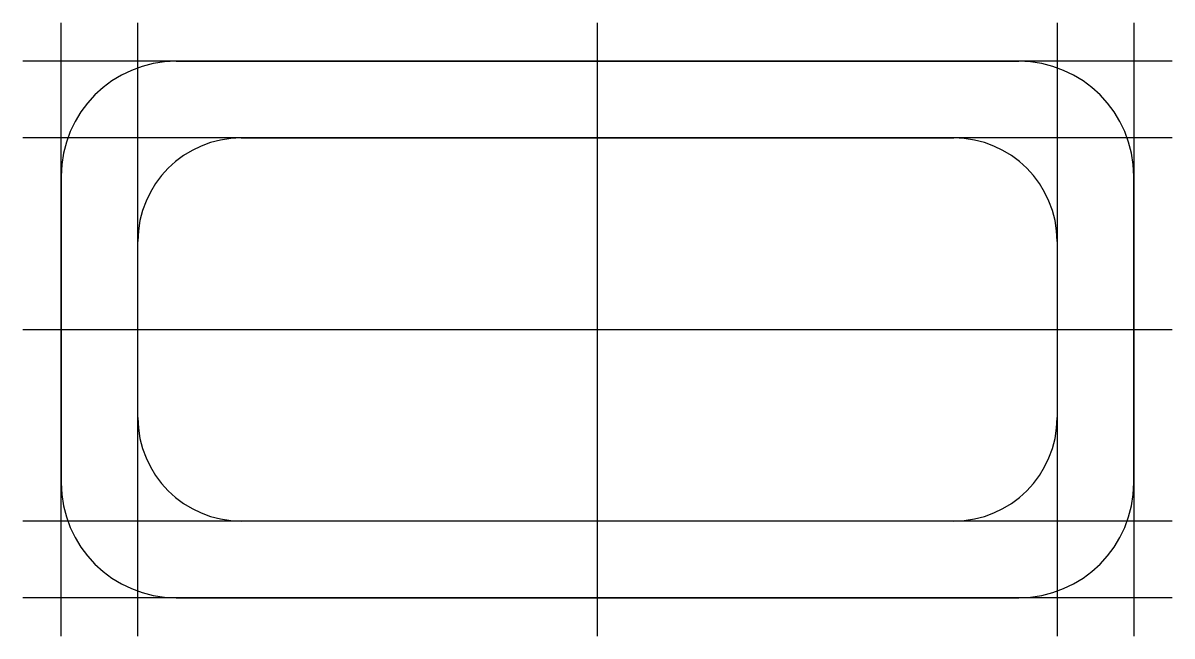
# Model space of a CAD drawing. Extents: x -75 to 75, y -40 to 40.
import ezdxf

# ---------------------------------------------------------------- set-up
doc = ezdxf.new("R2010")
doc.units = 0
doc.linetypes.add('CENTER', pattern=[28.575, 12.7, -6.35, 3.175, -6.35])
doc.layers.get('0').update_dxf_attribs({"linetype": 'CONTINUOUS'})

msp = doc.modelspace()

# ---------------------------------------------------------------- linework, layer by layer
at = {"linetype": 'CONTINUOUS'}
for p, q in [((-70, -40), (-70, 40)), ((-60, -40), (-60, 40)), ((0, -40), (0, 40)), ((60, 40), (60, -40)), ((70, 40), (70, -40)), ((75, 35), (-75, 35)), ((55, 35), (-55, 35)), ((-55, 35), (55, 35)), ((75, 25), (-75, 25)), ((-46.5, 25), (46.5, 25)), ((-46.5, 25), (46.5, 25)), ((-70, 20), (-70, -20)), ((-70, -20), (-70, 20)), ((70, -20), (70, 20)), ((70, 20), (70, -20)), ((-60, -11.5), (-60, 11.5)), ((-60, -11.5), (-60, 11.5)), ((60, 11.5), (60, -11.5)), ((60, 11.5), (60, -11.5)), ((-75, 0), (75, 0)), ((75, -25), (-75, -25)), ((46.5, -25), (-46.5, -25)), ((46.5, -25), (-46.5, -25)), ((75, -35), (-75, -35)), ((-55, -35), (55, -35)), ((55, -35), (-55, -35))]:
    msp.add_line(p, q, dxfattribs=at)
at = {"linetype": 'CENTER'}
for p, q in [((0, -40), (0, 40)), ((-75, 0), (75, 0))]:
    msp.add_line(p, q, dxfattribs=at)
at = {"linetype": 'CONTINUOUS'}
for centre, radius, start, end in [((-55, 20), 15, 90, 180), ((-55, 20), 15, 90, 180), ((55, 20), 15, 0, 90), ((55, 20), 15, 0, 90), ((-46.5, 11.5), 13.5, 90, 180), ((-46.5, 11.5), 13.5, 90, 180), ((46.5, 11.5), 13.5, 0, 90), ((46.5, 11.5), 13.5, 0, 90), ((-46.5, -11.5), 13.5, 180, 270), ((-46.5, -11.5), 13.5, 180, 270), ((46.5, -11.5), 13.5, 270, 0), ((46.5, -11.5), 13.5, 270, 0), ((-55, -20), 15, 180, 270), ((-55, -20), 15, 180, 270), ((55, -20), 15, 270, 0), ((55, -20), 15, 270, 0)]:
    msp.add_arc(centre, radius, start, end, dxfattribs=at)

doc.saveas('drawing.dxf')
